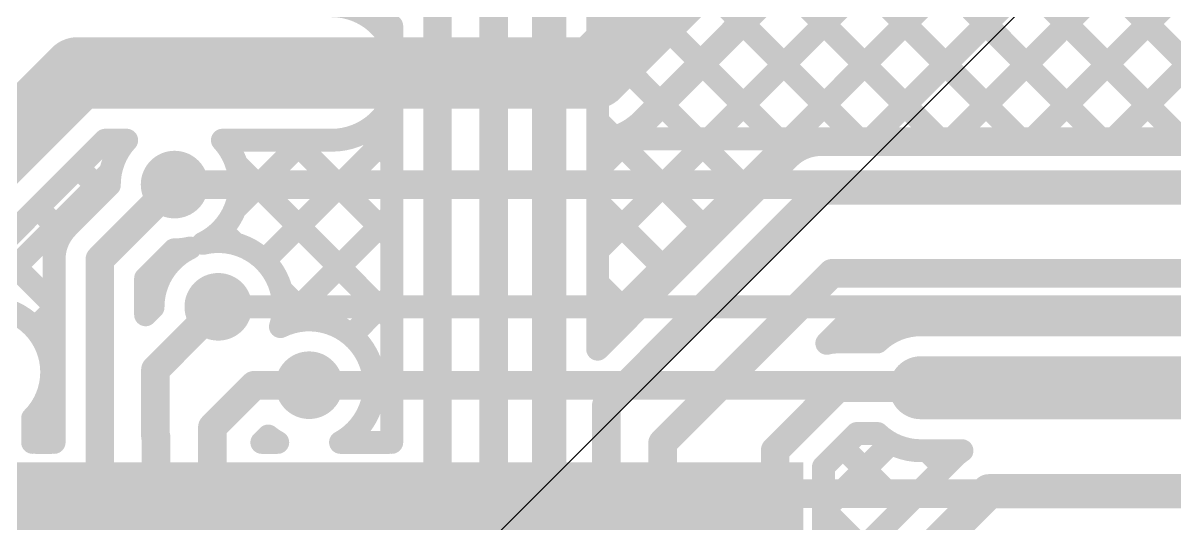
# Model space of a CAD drawing. Header units: millimetres. Extents: x 0 to 214, y 0 to 214.
# Drawn here: x 2.949 to 3.3519, y 3.2354 to 3.4104 of the extents above; entities that cross this region are included whole.
import ezdxf

# ---------------------------------------------------------------- set-up
doc = ezdxf.new("R2010")
doc.units = ezdxf.units.MM
doc.header["$MEASUREMENT"] = 0
for name, color, linetype in [('BottomLayer', 5, 'Continuous'), ('BottomSolder', 6, 'Continuous'), ('TopLayer', 1, 'Continuous'), ('TopPaste', 8, 'Continuous'), ('TopSolder', 216, 'Continuous'), ('ViaHoleLayer', 16, 'Continuous')]:
    doc.layers.add(name, color=color, linetype=linetype)

# ---------------------------------------------------------------- blocks, each defined once
blk = doc.blocks.new('LQFP_100_10')
at = {"layer": 'TopLayer'}
for points in [[(-0.02559, 0.2815), (-0.02559, 0.32874), (-0.01378, 0.32874), (-0.01378, 0.2815)], [(-0.00591, 0.2815), (-0.00591, 0.32874), (0.00591, 0.32874), (0.00591, 0.2815)], [(0.01378, 0.2815), (0.01378, 0.32874), (0.02559, 0.32874), (0.02559, 0.2815)], [(0.03346, 0.2815), (0.03346, 0.32874), (0.04528, 0.32874), (0.04528, 0.2815)], [(0.05315, 0.2815), (0.05315, 0.32874), (0.06496, 0.32874), (0.06496, 0.2815)], [(0.07283, 0.2815), (0.07283, 0.32874), (0.08465, 0.32874), (0.08465, 0.2815)], [(0.09252, 0.2815), (0.09252, 0.32874), (0.10433, 0.32874), (0.10433, 0.2815)], [(0.1122, 0.2815), (0.1122, 0.32874), (0.12402, 0.32874), (0.12402, 0.2815)], [(0.13189, 0.2815), (0.13189, 0.32874), (0.1437, 0.32874), (0.1437, 0.2815)], [(0.15157, 0.2815), (0.15157, 0.32874), (0.16339, 0.32874), (0.16339, 0.2815)], [(0.17126, 0.2815), (0.17126, 0.32874), (0.18307, 0.32874), (0.18307, 0.2815)], [(0.19094, 0.2815), (0.19094, 0.32874), (0.20276, 0.32874), (0.20276, 0.2815)], [(0.21063, 0.2815), (0.21063, 0.32874), (0.22244, 0.32874), (0.22244, 0.2815)], [(0.23031, 0.2815), (0.23031, 0.32874), (0.24213, 0.32874), (0.24213, 0.2815)]]:
    blk.add_hatch(color=1, dxfattribs=at).paths.add_polyline_path(points)
at = {"layer": 'TopPaste'}
for points in [[(-0.02559, 0.2815), (-0.02559, 0.32874), (-0.01378, 0.32874), (-0.01378, 0.2815)], [(-0.00591, 0.2815), (-0.00591, 0.32874), (0.00591, 0.32874), (0.00591, 0.2815)], [(0.01378, 0.2815), (0.01378, 0.32874), (0.02559, 0.32874), (0.02559, 0.2815)], [(0.03346, 0.2815), (0.03346, 0.32874), (0.04528, 0.32874), (0.04528, 0.2815)], [(0.05315, 0.2815), (0.05315, 0.32874), (0.06496, 0.32874), (0.06496, 0.2815)], [(0.07283, 0.2815), (0.07283, 0.32874), (0.08465, 0.32874), (0.08465, 0.2815)], [(0.09252, 0.2815), (0.09252, 0.32874), (0.10433, 0.32874), (0.10433, 0.2815)], [(0.1122, 0.2815), (0.1122, 0.32874), (0.12402, 0.32874), (0.12402, 0.2815)], [(0.13189, 0.2815), (0.13189, 0.32874), (0.1437, 0.32874), (0.1437, 0.2815)], [(0.15157, 0.2815), (0.15157, 0.32874), (0.16339, 0.32874), (0.16339, 0.2815)], [(0.17126, 0.2815), (0.17126, 0.32874), (0.18307, 0.32874), (0.18307, 0.2815)], [(0.19094, 0.2815), (0.19094, 0.32874), (0.20276, 0.32874), (0.20276, 0.2815)], [(0.21063, 0.2815), (0.21063, 0.32874), (0.22244, 0.32874), (0.22244, 0.2815)], [(0.23031, 0.2815), (0.23031, 0.32874), (0.24213, 0.32874), (0.24213, 0.2815)]]:
    blk.add_hatch(color=8, dxfattribs=at).paths.add_polyline_path(points)
at = {"layer": 'TopSolder'}
for points in [[(-0.02959, 0.2775), (-0.02959, 0.33274), (-0.00978, 0.33274), (-0.00978, 0.2775)], [(-0.00991, 0.2775), (-0.00991, 0.33274), (0.00991, 0.33274), (0.00991, 0.2775)], [(0.00978, 0.2775), (0.00978, 0.33274), (0.02959, 0.33274), (0.02959, 0.2775)], [(0.02946, 0.2775), (0.02946, 0.33274), (0.04928, 0.33274), (0.04928, 0.2775)], [(0.04915, 0.2775), (0.04915, 0.33274), (0.06896, 0.33274), (0.06896, 0.2775)], [(0.06883, 0.2775), (0.06883, 0.33274), (0.08865, 0.33274), (0.08865, 0.2775)], [(0.08852, 0.2775), (0.08852, 0.33274), (0.10833, 0.33274), (0.10833, 0.2775)], [(0.1082, 0.2775), (0.1082, 0.33274), (0.12802, 0.33274), (0.12802, 0.2775)], [(0.12789, 0.2775), (0.12789, 0.33274), (0.1477, 0.33274), (0.1477, 0.2775)], [(0.14757, 0.2775), (0.14757, 0.33274), (0.16739, 0.33274), (0.16739, 0.2775)], [(0.16726, 0.2775), (0.16726, 0.33274), (0.18707, 0.33274), (0.18707, 0.2775)], [(0.18694, 0.2775), (0.18694, 0.33274), (0.20676, 0.33274), (0.20676, 0.2775)], [(0.20663, 0.2775), (0.20663, 0.33274), (0.22644, 0.33274), (0.22644, 0.2775)], [(0.22631, 0.2775), (0.22631, 0.33274), (0.24613, 0.33274), (0.24613, 0.2775)]]:
    blk.add_hatch(color=216, dxfattribs=at).paths.add_polyline_path(points)

msp = doc.modelspace()

# ---------------------------------------------------------------- hatches: boundary and pattern name
at = {"layer": 'BottomLayer'}
h = msp.add_hatch(color=5, dxfattribs=at)
edge = h.paths.add_edge_path()
edge.add_arc((3.057, 3.393), 0.01181, 0, 360)
h = msp.add_hatch(color=5, dxfattribs=at)
edge = h.paths.add_edge_path()
edge.add_arc((3.002, 3.354), 0.01181, 0, 360)
h = msp.add_hatch(color=5, dxfattribs=at)
edge = h.paths.add_edge_path()
edge.add_arc((3.01729, 3.31128), 0.01181, 0, 360)
h = msp.add_hatch(color=5, dxfattribs=at)
edge = h.paths.add_edge_path()
edge.add_arc((3.04908, 3.28389), 0.01181, 0, 360)
at = {"layer": 'BottomSolder'}
h = msp.add_hatch(color=6, dxfattribs=at)
edge = h.paths.add_edge_path()
edge.add_arc((3.057, 3.393), 0.00991, 0, 360)
at = {"layer": 'TopLayer'}
h = msp.add_hatch(color=1, dxfattribs=at)
edge = h.paths.add_edge_path()
edge.add_arc((3.057, 3.393), 0.01181, 0, 360)
h = msp.add_hatch(color=1, dxfattribs=at)
edge = h.paths.add_edge_path()
edge.add_arc((3.002, 3.354), 0.01181, 0, 360)
h = msp.add_hatch(color=1, dxfattribs=at)
edge = h.paths.add_edge_path()
edge.add_arc((3.01729, 3.31128), 0.01181, 0, 360)
h = msp.add_hatch(color=1, dxfattribs=at)
edge = h.paths.add_edge_path()
edge.add_arc((3.04908, 3.28389), 0.01181, 0, 360)
at = {"layer": 'TopSolder'}
h = msp.add_hatch(color=216, dxfattribs=at)
edge = h.paths.add_edge_path()
edge.add_arc((3.057, 3.393), 0.00991, 0, 360)
at = {"layer": 'ViaHoleLayer'}
h = msp.add_hatch(color=16, dxfattribs=at)
edge = h.paths.add_edge_path()
edge.add_arc((3.057, 3.393), 0.00591, 0, 360)
h = msp.add_hatch(color=16, dxfattribs=at)
edge = h.paths.add_edge_path()
edge.add_arc((3.002, 3.354), 0.00591, 0, 360)
h = msp.add_hatch(color=16, dxfattribs=at)
edge = h.paths.add_edge_path()
edge.add_arc((3.01729, 3.31128), 0.00591, 0, 360)
h = msp.add_hatch(color=16, dxfattribs=at)
edge = h.paths.add_edge_path()
edge.add_arc((3.04908, 3.28389), 0.00591, 0, 360)

# ---------------------------------------------------------------- linework, layer by layer
at = {"layer": 'BottomLayer'}
for points, const_width in [([(3.0779, 3.67457), (3.38247, 3.37)], 0.008), ([(3.16087, 3.37), (3.37531, 3.58445)], 0.008), ([(3.18915, 3.37), (3.4036, 3.58445)], 0.008), ([(3.21744, 3.37), (3.43188, 3.58445)], 0.008), ([(3.24572, 3.37), (3.46017, 3.58445)], 0.008), ([(3.274, 3.37), (3.48795, 3.58395)], 0.008), ([(3.274, 3.37), (3.48795, 3.58395)], 0.008), ([(3.30229, 3.37), (3.51623, 3.58395)], 0.008), ([(3.33057, 3.37), (3.53831, 3.57774)], 0.008), ([(3.2025, 3.52169), (3.35419, 3.37)], 0.008), ([(3.2025, 3.4934), (3.3259, 3.37)], 0.008), ([(3.2025, 3.46512), (3.29762, 3.37)], 0.008), ([(3.2025, 3.43683), (3.26933, 3.37)], 0.008), ([(3.149, 3.393), (3.179, 3.423)], 0.025), ([(3.19951, 3.41154), (3.24105, 3.37)], 0.008), ([(3.16563, 3.3764), (3.1956, 3.40637)], 0.008), ([(3.057, 3.393), (3.149, 3.393)], 0.025), ([(3.186, 3.39677), (3.21277, 3.37)], 0.008), ([(3.17186, 3.38262), (3.18448, 3.37)], 0.008), ([(3.15382, 3.37), (3.408, 3.37)], 0.008), ([(3.00211, 3.354), (3.408, 3.354)], 0.01), ([(3.01729, 3.31128), (3.40872, 3.31128)], 0.008), ([(3.04908, 3.28389), (3.39611, 3.28389)], 0.01), ([(3.02092, 3.18217), (3.08475, 3.246)], 0.01), ([(3.08475, 3.246), (3.389, 3.246)], 0.01)]:
    msp.add_lwpolyline(points, dxfattribs=dict(at, const_width=const_width))
at = {"layer": 'BottomLayer', "const_width": 0.008}
for points in [[(3.2025, 3.423, -0.199188), (3.1956, 3.40637)], [(3.2025, 3.423, -0.198912), (3.19562, 3.40638)], [(3.16563, 3.3764, -0.145976), (3.15382, 3.37)], [(3.16562, 3.37638, -0.145705), (3.15382, 3.37)]]:
    msp.add_lwpolyline(points, format="xyb", dxfattribs=at)
at = {"layer": 'BottomLayer'}
for points, const_width in [([(3.19751, 3.41154, 1), (3.20151, 3.41154, 1)], 0.004), ([(3.1936, 3.40637, 1), (3.1976, 3.40637, 1)], 0.004), ([(3.1936, 3.40637, 1), (3.1976, 3.40637, 1)], 0.004), ([(3.19362, 3.40638, 1), (3.19762, 3.40638, 1)], 0.004), ([(3.05075, 3.393, 1), (3.06325, 3.393, 1)], 0.0125), ([(3.14275, 3.393, 1), (3.15525, 3.393, 1)], 0.0125), ([(3.14275, 3.393, 1), (3.15525, 3.393, 1)], 0.0125), ([(3.184, 3.39677, 1), (3.188, 3.39677, 1)], 0.004), ([(3.16986, 3.38262, 1), (3.17386, 3.38262, 1)], 0.004), ([(3.16362, 3.37638, 1), (3.16762, 3.37638, 1)], 0.004), ([(3.16363, 3.3764, 1), (3.16763, 3.3764, 1)], 0.004), ([(3.16363, 3.3764, 1), (3.16763, 3.3764, 1)], 0.004), ([(3.15182, 3.37, 1), (3.15582, 3.37, 1)], 0.004), ([(3.15182, 3.37, 1), (3.15582, 3.37, 1)], 0.004), ([(3.15182, 3.37, 1), (3.15582, 3.37, 1)], 0.004), ([(3.15887, 3.37, 1), (3.16287, 3.37, 1)], 0.004), ([(3.18248, 3.37, 1), (3.18648, 3.37, 1)], 0.004), ([(3.18715, 3.37, 1), (3.19115, 3.37, 1)], 0.004), ([(3.21077, 3.37, 1), (3.21477, 3.37, 1)], 0.004), ([(3.21544, 3.37, 1), (3.21944, 3.37, 1)], 0.004), ([(3.23905, 3.37, 1), (3.24305, 3.37, 1)], 0.004), ([(3.24372, 3.37, 1), (3.24772, 3.37, 1)], 0.004), ([(3.26734, 3.37, 1), (3.27134, 3.37, 1)], 0.004), ([(3.272, 3.37, 1), (3.276, 3.37, 1)], 0.004), ([(3.272, 3.37, 1), (3.276, 3.37, 1)], 0.004), ([(3.29562, 3.37, 1), (3.29962, 3.37, 1)], 0.004), ([(3.30029, 3.37, 1), (3.30429, 3.37, 1)], 0.004), ([(3.3239, 3.37, 1), (3.3279, 3.37, 1)], 0.004), ([(3.32857, 3.37, 1), (3.33257, 3.37, 1)], 0.004), ([(3.35219, 3.37, 1), (3.35619, 3.37, 1)], 0.004), ([(2.99961, 3.354, 1), (3.00461, 3.354, 1)], 0.005), ([(3.01529, 3.31128, 1), (3.01929, 3.31128, 1)], 0.004), ([(3.04657, 3.28389, 1), (3.05158, 3.28389, 1)], 0.005), ([(3.08225, 3.246, 1), (3.08725, 3.246, 1)], 0.005), ([(3.08225, 3.246, 1), (3.08725, 3.246, 1)], 0.005)]:
    msp.add_lwpolyline(points, format="xyb", close=True, dxfattribs=dict(at, const_width=const_width))
at = {"layer": 'BottomSolder'}
msp.add_line((0.01449, 0.13433), (214.06023, 213.98652), dxfattribs=at)
at = {"layer": 'TopLayer'}
for points, const_width in [([(3.30029, 3.368), (3.58218, 3.64989)], 0.008), ([(3.32857, 3.368), (3.58218, 3.62161)], 0.008), ([(3.1691, 3.58337), (3.38447, 3.368)], 0.008), ([(3.15, 3.38742), (3.34188, 3.5793)], 0.008), ([(3.14836, 3.57583), (3.35619, 3.368)], 0.008), ([(3.15, 3.35913), (3.36583, 3.57496)], 0.008), ([(3.15, 3.33085), (3.39411, 3.57496)], 0.008), ([(3.15, 3.30256), (3.4224, 3.57496)], 0.008), ([(3.24372, 3.368), (3.45068, 3.57496)], 0.008), ([(3.272, 3.368), (3.47896, 3.57496)], 0.008), ([(3.272, 3.368), (3.47896, 3.57496)], 0.008), ([(3.14136, 3.55455), (3.3279, 3.368)], 0.008), ([(3.133, 3.2508), (3.133, 3.527)], 0.012), ([(3.15248, 3.51514), (3.29962, 3.368)], 0.008), ([(3.15, 3.29647), (3.15, 3.51179)], 0.008), ([(3.15, 3.48934), (3.27134, 3.368)], 0.008), ([(3.11366, 3.22928), (3.11366, 3.46434)], 0.01), ([(3.15, 3.46105), (3.24305, 3.368)], 0.008), ([(3.05618, 3.43119), (3.07798, 3.40939)], 0.008), ([(3.15, 3.43277), (3.21823, 3.36454)], 0.008), ([(3.09398, 3.22928), (3.09398, 3.41602)], 0.01), ([(3.07798, 3.40359), (3.07798, 3.40939)], 0.008), ([(2.91981, 3.34481), (2.968, 3.393)], 0.025), ([(2.968, 3.393), (3.057, 3.393)], 0.025), ([(3.15, 3.40448), (3.20401, 3.35047)], 0.008), ([(3.07798, 3.2639), (3.07798, 3.38241)], 0.008), ([(3.15, 3.3762), (3.18987, 3.33633)], 0.008), ([(2.93643, 3.32819), (2.97773, 3.3695)], 0.008), ([(2.97773, 3.3695), (2.98526, 3.3695)], 0.008), ([(3.01874, 3.3695), (3.057, 3.3695)], 0.008), ([(3.02313, 3.3454), (3.04723, 3.3695)], 0.008), ([(3.03342, 3.32741), (3.07798, 3.37196)], 0.008), ([(3.04356, 3.3695), (3.07798, 3.33508)], 0.008), ([(3.06872, 3.37263), (3.07798, 3.36337)], 0.008), ([(3.22816, 3.368), (3.96974, 3.368)], 0.008), ([(3.02368, 3.3611), (3.07798, 3.3068)], 0.008), ([(3.15, 3.29647), (3.21683, 3.3633)], 0.008), ([(2.93205, 3.31089), (2.97963, 3.35847)], 0.008), ([(2.96822, 3.35999), (2.97679, 3.35142)], 0.008), ([(2.96457, 3.3392), (2.97919, 3.35382)], 0.008), ([(2.97587, 3.32787), (3.002, 3.354)], 0.01), ([(3.15303, 3.27687), (3.22816, 3.352)], 0.01), ([(3.22816, 3.352), (3.986, 3.352)], 0.01), ([(2.95408, 3.34584), (2.96281, 3.33711)], 0.008), ([(3.15, 3.34791), (3.17572, 3.32219)], 0.008), ([(3.03918, 3.30488), (3.07798, 3.34368)], 0.008), ([(3.01837, 3.33812), (3.02317, 3.33332)], 0.008), ([(2.93994, 3.3317), (2.95987, 3.31177)], 0.008), ([(2.97587, 3.22928), (2.97587, 3.32787)], 0.01), ([(2.99187, 3.32124), (3.00182, 3.33119)], 0.008), ([(2.95987, 3.2639), (2.95987, 3.32787)], 0.008), ([(2.99187, 3.30849), (2.99187, 3.32124)], 0.008), ([(3.17272, 3.26372), (3.232, 3.323)], 0.01), ([(3.232, 3.323), (3.951, 3.323)], 0.01), ([(2.99187, 3.31414), (2.99538, 3.31765)], 0.008), ([(3.03933, 3.31717), (3.0498, 3.30669)], 0.008), ([(3.15, 3.31963), (3.16158, 3.30805)], 0.008), ([(2.99531, 3.28931), (3.01729, 3.31128)], 0.01), ([(3.06385, 3.30127), (3.07798, 3.3154)], 0.008), ([(2.95316, 3.30372), (2.95987, 3.31042)], 0.008), ([(2.99187, 3.30849), (2.99448, 3.3111)], 0.008), ([(3.23016, 3.29853), (3.23863, 3.307)], 0.008), ([(3.23101, 3.29872), (3.23929, 3.307)], 0.008), ([(3.23863, 3.307), (3.93474, 3.307)], 0.008), ([(3.24748, 3.307), (3.25227, 3.30221)], 0.008), ([(3.263, 3.305), (3.93699, 3.305)], 0.008), ([(3.234, 3.299), (3.2479, 3.299)], 0.008), ([(2.99531, 3.26598), (2.99531, 3.28931)], 0.01), ([(3.263, 3.283), (3.997, 3.283)], 0.022), ([(3.01524, 3.26924), (3.02989, 3.28389)], 0.01), ([(3.02989, 3.28389), (3.04908, 3.28389)], 0.01), ([(3.07168, 3.28081), (3.07798, 3.28711)], 0.008), ([(3.07187, 3.28462), (3.07798, 3.27851)], 0.008), ([(2.95716, 3.27943), (2.95987, 3.28214)], 0.008), ([(3.21209, 3.26109), (3.234, 3.283)], 0.01), ([(3.234, 3.283), (3.263, 3.283)], 0.01), ([(3.15303, 3.22928), (3.15303, 3.27687)], 0.01), ([(2.95235, 3.2639), (2.95235, 3.27234)], 0.008), ([(3.01524, 3.22928), (3.01524, 3.26924)], 0.01), ([(2.9534, 3.2639), (2.95896, 3.2639)], 0.008), ([(2.99531, 3.26598), (2.99555, 3.26574)], 0.01), ([(2.99555, 3.22928), (2.99555, 3.26574)], 0.01), ([(3.03253, 3.2639), (3.03476, 3.26613)], 0.008), ([(3.03253, 3.2639), (3.0377, 3.2639)], 0.008), ([(3.06005, 3.2639), (3.07151, 3.2639)], 0.008), ([(3.06005, 3.2639), (3.07151, 3.2639)], 0.008), ([(3.07151, 3.2639), (3.07707, 3.2639)], 0.008), ([(3.17272, 3.22928), (3.17272, 3.26372)], 0.01), ([(3.22899, 3.25537), (3.24063, 3.267)], 0.008), ([(3.24063, 3.267), (3.2479, 3.267)], 0.008), ([(3.21209, 3.22928), (3.21209, 3.26109)], 0.01), ([(3.22899, 3.24014), (3.25252, 3.26366)], 0.008), ([(3.23577, 3.26214), (3.25694, 3.24098)], 0.008), ([(3.263, 3.261), (3.27745, 3.261)], 0.008), ([(3.2652, 3.261), (3.27108, 3.25512)], 0.008), ([(3.22899, 3.21304), (3.27477, 3.25881)], 0.008), ([(3.133, 3.2508), (3.13325, 3.25055)], 0.012), ([(3.13325, 3.2469), (3.13325, 3.25055)], 0.012), ([(3.22899, 3.21304), (3.22899, 3.25537)], 0.008), ([(3.194, 3.154), (3.28681, 3.24681)], 0.012), ([(3.28681, 3.24681), (3.68519, 3.24681)], 0.012), ([(3.22899, 3.24063), (3.24279, 3.22684)], 0.008)]:
    msp.add_lwpolyline(points, dxfattribs=dict(at, const_width=const_width))
at = {"layer": 'TopLayer', "const_width": 0.008}
for points in [[(3.057, 3.4165, -0.283049), (3.07798, 3.40359)], [(3.07798, 3.38241, -0.283049), (3.057, 3.3695)], [(2.97919, 3.35382, -0.191048), (2.98526, 3.3695)], [(3.01874, 3.3695, -0.188972), (3.02481, 3.354)], [(3.21683, 3.3633, -0.199231), (3.22816, 3.368)], [(3.21685, 3.36331, -0.198912), (3.22816, 3.368)], [(3.02481, 3.354, -0.288009), (3.0119, 3.33345)], [(2.95987, 3.32787, -0.199231), (2.96457, 3.3392)], [(2.95987, 3.32787, -0.198912), (2.96455, 3.33918)], [(3.0119, 3.33345, -0.485839), (3.0401, 3.31128)], [(2.99448, 3.3111, -0.290181), (3.00738, 3.33183)], [(3.00738, 3.33183, -0.061638), (3.00182, 3.33119)], [(2.92035, 3.27206, -1.510353), (2.95902, 3.28846)], [(3.0401, 3.31128, -0.077119), (3.03903, 3.30437)], [(3.03903, 3.30437, -0.555109), (3.07189, 3.28389)], [(3.2479, 3.299, -0.191401), (3.263, 3.305)], [(3.23016, 3.29853, -0.060671), (3.234, 3.299)], [(3.23016, 3.29853, -0.060671), (3.234, 3.299)], [(2.95902, 3.28846, -0.198676), (2.95235, 3.27234)], [(3.07189, 3.28389, -0.27372), (3.06005, 3.2639)], [(3.0381, 3.2639, -0.044095), (3.03476, 3.26613)], [(3.263, 3.261, -0.191401), (3.2479, 3.267)], [(3.27477, 3.25881, -0.050966), (3.27745, 3.261)], [(3.27479, 3.25883, -0.050566), (3.27745, 3.261)]]:
    msp.add_lwpolyline(points, format="xyb", dxfattribs=at)
at = {"layer": 'TopLayer'}
for points, const_width in [([(3.07598, 3.40939, 1), (3.07998, 3.40939, 1)], 0.004), ([(3.07598, 3.40939, 1), (3.07998, 3.40939, 1)], 0.004), ([(2.96175, 3.393, 1), (2.97425, 3.393, 1)], 0.0125), ([(2.96175, 3.393, 1), (2.97425, 3.393, 1)], 0.0125), ([(3.05075, 3.393, 1), (3.06325, 3.393, 1)], 0.0125), ([(3.07598, 3.40359, 1), (3.07998, 3.40359, 1)], 0.004), ([(3.07598, 3.40359, 1), (3.07998, 3.40359, 1)], 0.004), ([(3.148, 3.40448, 1), (3.152, 3.40448, 1)], 0.004), ([(3.148, 3.38742, 1), (3.152, 3.38742, 1)], 0.004), ([(3.07598, 3.38241, 1), (3.07998, 3.38241, 1)], 0.004), ([(3.07598, 3.38241, 1), (3.07998, 3.38241, 1)], 0.004), ([(3.148, 3.3762, 1), (3.152, 3.3762, 1)], 0.004), ([(2.97573, 3.3695, 1), (2.97973, 3.3695, 1)], 0.004), ([(2.97573, 3.3695, 1), (2.97973, 3.3695, 1)], 0.004), ([(2.98326, 3.3695, 1), (2.98726, 3.3695, 1)], 0.004), ([(2.98326, 3.3695, 1), (2.98726, 3.3695, 1)], 0.004), ([(3.01674, 3.3695, 1), (3.02074, 3.3695, 1)], 0.004), ([(3.01674, 3.3695, 1), (3.02074, 3.3695, 1)], 0.004), ([(3.04156, 3.3695, 1), (3.04556, 3.3695, 1)], 0.004), ([(3.04523, 3.3695, 1), (3.04923, 3.3695, 1)], 0.004), ([(3.055, 3.3695, 1), (3.059, 3.3695, 1)], 0.004), ([(3.055, 3.3695, 1), (3.059, 3.3695, 1)], 0.004), ([(3.06672, 3.37263, 1), (3.07072, 3.37263, 1)], 0.004), ([(3.07598, 3.37196, 1), (3.07998, 3.37196, 1)], 0.004), ([(3.22616, 3.368, 1), (3.23016, 3.368, 1)], 0.004), ([(3.22616, 3.368, 1), (3.23016, 3.368, 1)], 0.004), ([(3.22616, 3.368, 1), (3.23016, 3.368, 1)], 0.004), ([(3.24105, 3.368, 1), (3.24505, 3.368, 1)], 0.004), ([(3.24172, 3.368, 1), (3.24572, 3.368, 1)], 0.004), ([(3.26933, 3.368, 1), (3.27333, 3.368, 1)], 0.004), ([(3.27, 3.368, 1), (3.274, 3.368, 1)], 0.004), ([(3.27, 3.368, 1), (3.274, 3.368, 1)], 0.004), ([(3.29762, 3.368, 1), (3.30162, 3.368, 1)], 0.004), ([(3.29829, 3.368, 1), (3.30229, 3.368, 1)], 0.004), ([(3.3259, 3.368, 1), (3.3299, 3.368, 1)], 0.004), ([(3.32657, 3.368, 1), (3.33057, 3.368, 1)], 0.004), ([(3.02168, 3.3611, 1), (3.02568, 3.3611, 1)], 0.004), ([(3.07598, 3.36337, 1), (3.07998, 3.36337, 1)], 0.004), ([(3.21483, 3.3633, 1), (3.21883, 3.3633, 1)], 0.004), ([(3.21483, 3.3633, 1), (3.21883, 3.3633, 1)], 0.004), ([(3.21485, 3.36331, 1), (3.21885, 3.36331, 1)], 0.004), ([(3.21623, 3.36454, 1), (3.22023, 3.36454, 1)], 0.004), ([(2.96622, 3.35999, 1), (2.97022, 3.35999, 1)], 0.004), ([(2.97763, 3.35847, 1), (2.98163, 3.35847, 1)], 0.004), ([(3.148, 3.35913, 1), (3.152, 3.35913, 1)], 0.004), ([(2.97719, 3.35382, 1), (2.98119, 3.35382, 1)], 0.004), ([(2.97719, 3.35382, 1), (2.98119, 3.35382, 1)], 0.004), ([(2.9995, 3.354, 1), (3.0045, 3.354, 1)], 0.005), ([(3.02281, 3.354, 1), (3.02681, 3.354, 1)], 0.004), ([(3.02281, 3.354, 1), (3.02681, 3.354, 1)], 0.004), ([(3.22566, 3.352, 1), (3.23066, 3.352, 1)], 0.005), ([(3.22566, 3.352, 1), (3.23066, 3.352, 1)], 0.005), ([(2.97479, 3.35142, 1), (2.97879, 3.35142, 1)], 0.004), ([(3.20201, 3.35047, 1), (3.20601, 3.35047, 1)], 0.004), ([(2.95208, 3.34584, 1), (2.95608, 3.34584, 1)], 0.004), ([(3.02113, 3.3454, 1), (3.02513, 3.3454, 1)], 0.004), ([(3.148, 3.34791, 1), (3.152, 3.34791, 1)], 0.004), ([(3.07598, 3.34368, 1), (3.07998, 3.34368, 1)], 0.004), ([(2.96081, 3.33711, 1), (2.96481, 3.33711, 1)], 0.004), ([(2.96255, 3.33918, 1), (2.96655, 3.33918, 1)], 0.004), ([(2.96257, 3.3392, 1), (2.96657, 3.3392, 1)], 0.004), ([(2.96257, 3.3392, 1), (2.96657, 3.3392, 1)], 0.004), ([(3.01637, 3.33812, 1), (3.02037, 3.33812, 1)], 0.004), ([(3.0099, 3.33345, 1), (3.0139, 3.33345, 1)], 0.004), ([(3.0099, 3.33345, 1), (3.0139, 3.33345, 1)], 0.004), ([(3.02117, 3.33332, 1), (3.02517, 3.33332, 1)], 0.004), ([(3.07598, 3.33508, 1), (3.07998, 3.33508, 1)], 0.004), ([(3.18787, 3.33633, 1), (3.19187, 3.33633, 1)], 0.004), ([(2.97337, 3.32787, 1), (2.97837, 3.32787, 1)], 0.005), ([(2.97337, 3.32787, 1), (2.97837, 3.32787, 1)], 0.005), ([(2.99982, 3.33119, 1), (3.00382, 3.33119, 1)], 0.004), ([(2.99982, 3.33119, 1), (3.00382, 3.33119, 1)], 0.004), ([(3.00538, 3.33183, 1), (3.00938, 3.33183, 1)], 0.004), ([(3.00538, 3.33183, 1), (3.00938, 3.33183, 1)], 0.004), ([(3.148, 3.33085, 1), (3.152, 3.33085, 1)], 0.004), ([(2.95787, 3.32787, 1), (2.96187, 3.32787, 1)], 0.004), ([(2.95787, 3.32787, 1), (2.96187, 3.32787, 1)], 0.004), ([(2.95787, 3.32787, 1), (2.96187, 3.32787, 1)], 0.004), ([(3.03142, 3.32741, 1), (3.03542, 3.32741, 1)], 0.004), ([(2.98987, 3.32124, 1), (2.99387, 3.32124, 1)], 0.004), ([(2.98987, 3.32124, 1), (2.99387, 3.32124, 1)], 0.004), ([(3.17372, 3.32219, 1), (3.17772, 3.32219, 1)], 0.004), ([(3.2295, 3.323, 1), (3.2345, 3.323, 1)], 0.005), ([(3.2295, 3.323, 1), (3.2345, 3.323, 1)], 0.005), ([(2.99338, 3.31765, 1), (2.99738, 3.31765, 1)], 0.004), ([(3.03733, 3.31717, 1), (3.04133, 3.31717, 1)], 0.004), ([(3.148, 3.31963, 1), (3.152, 3.31963, 1)], 0.004), ([(2.98987, 3.31414, 1), (2.99387, 3.31414, 1)], 0.004), ([(3.01479, 3.31128, 1), (3.01979, 3.31128, 1)], 0.005), ([(3.07598, 3.3154, 1), (3.07998, 3.3154, 1)], 0.004), ([(2.95787, 3.31177, 1), (2.96187, 3.31177, 1)], 0.004), ([(2.95787, 3.31042, 1), (2.96187, 3.31042, 1)], 0.004), ([(2.98987, 3.30849, 1), (2.99387, 3.30849, 1)], 0.004), ([(2.98987, 3.30849, 1), (2.99387, 3.30849, 1)], 0.004), ([(2.99248, 3.3111, 1), (2.99648, 3.3111, 1)], 0.004), ([(2.99248, 3.3111, 1), (2.99648, 3.3111, 1)], 0.004), ([(3.0381, 3.31128, 1), (3.0421, 3.31128, 1)], 0.004), ([(3.0381, 3.31128, 1), (3.0421, 3.31128, 1)], 0.004), ([(3.03703, 3.30437, 1), (3.04103, 3.30437, 1)], 0.004), ([(3.03703, 3.30437, 1), (3.04103, 3.30437, 1)], 0.004), ([(3.03718, 3.30488, 1), (3.04118, 3.30488, 1)], 0.004), ([(3.0478, 3.30669, 1), (3.0518, 3.30669, 1)], 0.004), ([(3.07598, 3.3068, 1), (3.07998, 3.3068, 1)], 0.004), ([(3.15958, 3.30805, 1), (3.16358, 3.30805, 1)], 0.004), ([(3.23663, 3.307, 1), (3.24063, 3.307, 1)], 0.004), ([(3.23663, 3.307, 1), (3.24063, 3.307, 1)], 0.004), ([(3.23729, 3.307, 1), (3.24129, 3.307, 1)], 0.004), ([(3.24548, 3.307, 1), (3.24948, 3.307, 1)], 0.004), ([(3.261, 3.305, 1), (3.265, 3.305, 1)], 0.004), ([(3.261, 3.305, 1), (3.265, 3.305, 1)], 0.004), ([(2.95116, 3.30372, 1), (2.95516, 3.30372, 1)], 0.004), ([(3.06185, 3.30127, 1), (3.06585, 3.30127, 1)], 0.004), ([(3.148, 3.30256, 1), (3.152, 3.30256, 1)], 0.004), ([(3.25027, 3.30221, 1), (3.25427, 3.30221, 1)], 0.004), ([(3.148, 3.29647, 1), (3.152, 3.29647, 1)], 0.004), ([(3.148, 3.29647, 1), (3.152, 3.29647, 1)], 0.004), ([(3.22816, 3.29853, 1), (3.23216, 3.29853, 1)], 0.004), ([(3.22816, 3.29853, 1), (3.23216, 3.29853, 1)], 0.004), ([(3.22816, 3.29853, 1), (3.23216, 3.29853, 1)], 0.004), ([(3.22901, 3.29872, 1), (3.23301, 3.29872, 1)], 0.004), ([(3.232, 3.299, 1), (3.236, 3.299, 1)], 0.004), ([(3.232, 3.299, 1), (3.236, 3.299, 1)], 0.004), ([(3.232, 3.299, 1), (3.236, 3.299, 1)], 0.004), ([(3.2459, 3.299, 1), (3.2499, 3.299, 1)], 0.004), ([(3.2459, 3.299, 1), (3.2499, 3.299, 1)], 0.004), ([(2.95702, 3.28846, 1), (2.96102, 3.28846, 1)], 0.004), ([(2.95702, 3.28846, 1), (2.96102, 3.28846, 1)], 0.004), ([(2.99281, 3.28931, 1), (2.99781, 3.28931, 1)], 0.005), ([(2.99281, 3.28931, 1), (2.99781, 3.28931, 1)], 0.005), ([(3.2575, 3.283, 1), (3.2685, 3.283, 1)], 0.011), ([(3.02739, 3.28389, 1), (3.03239, 3.28389, 1)], 0.005), ([(3.02739, 3.28389, 1), (3.03239, 3.28389, 1)], 0.005), ([(3.04657, 3.28389, 1), (3.05158, 3.28389, 1)], 0.005), ([(3.06987, 3.28462, 1), (3.07387, 3.28462, 1)], 0.004), ([(3.07598, 3.28711, 1), (3.07998, 3.28711, 1)], 0.004), ([(2.95787, 3.28214, 1), (2.96187, 3.28214, 1)], 0.004), ([(3.06968, 3.28081, 1), (3.07368, 3.28081, 1)], 0.004), ([(3.06989, 3.28389, 1), (3.07389, 3.28389, 1)], 0.004), ([(3.06989, 3.28389, 1), (3.07389, 3.28389, 1)], 0.004), ([(3.2315, 3.283, 1), (3.2365, 3.283, 1)], 0.005), ([(3.2315, 3.283, 1), (3.2365, 3.283, 1)], 0.005), ([(3.2605, 3.283, 1), (3.2655, 3.283, 1)], 0.005), ([(2.95516, 3.27943, 1), (2.95916, 3.27943, 1)], 0.004), ([(3.07598, 3.27851, 1), (3.07998, 3.27851, 1)], 0.004), ([(3.15053, 3.27687, 1), (3.15553, 3.27687, 1)], 0.005), ([(3.15053, 3.27687, 1), (3.15553, 3.27687, 1)], 0.005), ([(2.95035, 3.27234, 1), (2.95435, 3.27234, 1)], 0.004), ([(2.95035, 3.27234, 1), (2.95435, 3.27234, 1)], 0.004), ([(3.01274, 3.26924, 1), (3.01774, 3.26924, 1)], 0.005), ([(3.01274, 3.26924, 1), (3.01774, 3.26924, 1)], 0.005), ([(2.95035, 3.2639, 1), (2.95435, 3.2639, 1)], 0.004), ([(2.9514, 3.2639, 1), (2.9554, 3.2639, 1)], 0.004), ([(2.95696, 3.2639, 1), (2.96096, 3.2639, 1)], 0.004), ([(2.95787, 3.2639, 1), (2.96187, 3.2639, 1)], 0.004), ([(2.99281, 3.26598, 1), (2.99781, 3.26598, 1)], 0.005), ([(2.99281, 3.26598, 1), (2.99781, 3.26598, 1)], 0.005), ([(2.99305, 3.26574, 1), (2.99805, 3.26574, 1)], 0.005), ([(2.99305, 3.26574, 1), (2.99805, 3.26574, 1)], 0.005), ([(3.03053, 3.2639, 1), (3.03453, 3.2639, 1)], 0.004), ([(3.03053, 3.2639, 1), (3.03453, 3.2639, 1)], 0.004), ([(3.03276, 3.26613, 1), (3.03676, 3.26613, 1)], 0.004), ([(3.03276, 3.26613, 1), (3.03676, 3.26613, 1)], 0.004), ([(3.0357, 3.2639, 1), (3.0397, 3.2639, 1)], 0.004), ([(3.0361, 3.2639, 1), (3.0401, 3.2639, 1)], 0.004), ([(3.05805, 3.2639, 1), (3.06205, 3.2639, 1)], 0.004), ([(3.05805, 3.2639, 1), (3.06205, 3.2639, 1)], 0.004), ([(3.05805, 3.2639, 1), (3.06205, 3.2639, 1)], 0.004), ([(3.06951, 3.2639, 1), (3.07351, 3.2639, 1)], 0.004), ([(3.06951, 3.2639, 1), (3.07351, 3.2639, 1)], 0.004), ([(3.06951, 3.2639, 1), (3.07351, 3.2639, 1)], 0.004), ([(3.07507, 3.2639, 1), (3.07907, 3.2639, 1)], 0.004), ([(3.07598, 3.2639, 1), (3.07998, 3.2639, 1)], 0.004), ([(3.17022, 3.26372, 1), (3.17522, 3.26372, 1)], 0.005), ([(3.17022, 3.26372, 1), (3.17522, 3.26372, 1)], 0.005), ([(3.23863, 3.267, 1), (3.24263, 3.267, 1)], 0.004), ([(3.23863, 3.267, 1), (3.24263, 3.267, 1)], 0.004), ([(3.2459, 3.267, 1), (3.2499, 3.267, 1)], 0.004), ([(3.2459, 3.267, 1), (3.2499, 3.267, 1)], 0.004), ([(3.20959, 3.26109, 1), (3.21459, 3.26109, 1)], 0.005), ([(3.20959, 3.26109, 1), (3.21459, 3.26109, 1)], 0.005), ([(3.23377, 3.26214, 1), (3.23777, 3.26214, 1)], 0.004), ([(3.25052, 3.26366, 1), (3.25452, 3.26366, 1)], 0.004), ([(3.261, 3.261, 1), (3.265, 3.261, 1)], 0.004), ([(3.261, 3.261, 1), (3.265, 3.261, 1)], 0.004), ([(3.2632, 3.261, 1), (3.2672, 3.261, 1)], 0.004), ([(3.27545, 3.261, 1), (3.27945, 3.261, 1)], 0.004), ([(3.27545, 3.261, 1), (3.27945, 3.261, 1)], 0.004), ([(3.27545, 3.261, 1), (3.27945, 3.261, 1)], 0.004), ([(3.27277, 3.25881, 1), (3.27677, 3.25881, 1)], 0.004), ([(3.27277, 3.25881, 1), (3.27677, 3.25881, 1)], 0.004), ([(3.27279, 3.25883, 1), (3.27679, 3.25883, 1)], 0.004), ([(3.13, 3.2508, 1), (3.136, 3.2508, 1)], 0.006), ([(3.13, 3.2508, 1), (3.136, 3.2508, 1)], 0.006), ([(3.13025, 3.25055, 1), (3.13625, 3.25055, 1)], 0.006), ([(3.13025, 3.25055, 1), (3.13625, 3.25055, 1)], 0.006), ([(3.22699, 3.25537, 1), (3.23099, 3.25537, 1)], 0.004), ([(3.22699, 3.25537, 1), (3.23099, 3.25537, 1)], 0.004), ([(3.26908, 3.25512, 1), (3.27308, 3.25512, 1)], 0.004), ([(3.13025, 3.2469, 1), (3.13625, 3.2469, 1)], 0.006), ([(3.28381, 3.24681, 1), (3.28981, 3.24681, 1)], 0.006), ([(3.28381, 3.24681, 1), (3.28981, 3.24681, 1)], 0.006), ([(3.22699, 3.24063, 1), (3.23099, 3.24063, 1)], 0.004), ([(3.22699, 3.24014, 1), (3.23099, 3.24014, 1)], 0.004), ([(3.25494, 3.24098, 1), (3.25894, 3.24098, 1)], 0.004)]:
    msp.add_lwpolyline(points, format="xyb", close=True, dxfattribs=dict(at, const_width=const_width))
at = {"layer": 'TopSolder'}
msp.add_line((0.01449, 0.13433), (214.06023, 213.98652), dxfattribs=at)

# ---------------------------------------------------------------- block references
msp.add_blockref('LQFP_100_10', (2.97587, 2.92416))

doc.saveas('drawing.dxf')
